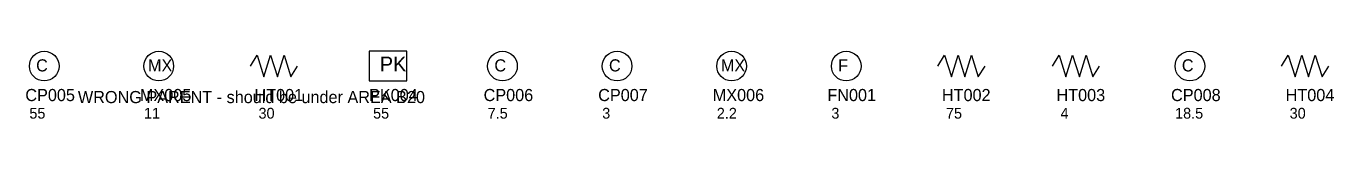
# Model space of a CAD drawing. Extents: x 100 to 17900, y 100 to 10914.
# Drawn here: x 12223 to 14164, y 3807 to 3907 of the extents above; entities that cross this region are included whole.
import ezdxf

# ---------------------------------------------------------------- set-up
doc = ezdxf.new("R2010")
doc.units = 0

msp = doc.modelspace()

# ---------------------------------------------------------------- linework, layer by layer
at = {"color": 2}
for p, q in [((12556, 3885), (12566, 3901)), ((12566, 3901), (12576, 3869)), ((12576, 3869), (12586, 3901)), ((12586, 3901), (12596, 3869)), ((12596, 3869), (12606, 3901)), ((12606, 3901), (12616, 3869)), ((12788, 3907), (12732, 3907)), ((12732, 3907), (12732, 3863)), ((12788, 3863), (12788, 3907)), ((13576, 3885), (13586, 3901)), ((13586, 3901), (13596, 3869)), ((13596, 3869), (13606, 3901)), ((13606, 3901), (13616, 3869)), ((13616, 3869), (13626, 3901)), ((13626, 3901), (13636, 3869)), ((13746, 3885), (13756, 3901)), ((13756, 3901), (13766, 3869)), ((13766, 3869), (13776, 3901)), ((13776, 3901), (13786, 3869)), ((13786, 3869), (13796, 3901)), ((13796, 3901), (13806, 3869)), ((14086, 3885), (14096, 3901)), ((14096, 3901), (14106, 3869)), ((14106, 3869), (14116, 3901)), ((14116, 3901), (14126, 3869)), ((14126, 3869), (14136, 3901)), ((14136, 3901), (14146, 3869)), ((12616, 3869), (12626, 3885)), ((13636, 3869), (13646, 3885)), ((13806, 3869), (13816, 3885)), ((14146, 3869), (14156, 3885)), ((12732, 3863), (12788, 3863))]:
    msp.add_line(p, q, dxfattribs=at)
for centre in [(12250, 3885), (12420, 3885), (12930, 3885), (13100, 3885), (13270, 3885), (13440, 3885), (13950, 3885)]:
    msp.add_circle(centre, 22, dxfattribs=at)

# ---------------------------------------------------------------- texts
for s, height, p in [('C', 18, (12238, 3877)), ('MX', 18, (12404, 3877)), ('PK', 22, (12748, 3877)), ('C', 18, (12918, 3877)), ('C', 18, (13088, 3877)), ('MX', 18, (13254, 3877)), ('F', 18, (13428, 3877)), ('C', 18, (13938, 3877)), ('CP005', 18, (12222, 3833)), ('MX005', 18, (12392, 3833)), ('HT001', 18, (12562, 3833)), ('PK004', 18, (12732, 3833)), ('CP006', 18, (12902, 3833)), ('CP007', 18, (13072, 3833)), ('MX006', 18, (13242, 3833)), ('FN001', 18, (13412, 3833)), ('HT002', 18, (13582, 3833)), ('HT003', 18, (13752, 3833)), ('CP008', 18, (13922, 3833)), ('HT004', 18, (14092, 3833)), ('55', 16, (12228, 3807)), ('11', 16, (12398, 3807)), ('30', 16, (12568, 3807)), ('55', 16, (12738, 3807)), ('7.5', 16, (12908, 3807)), ('3', 16, (13078, 3807)), ('2.2', 16, (13248, 3807)), ('3', 16, (13418, 3807)), ('75', 16, (13588, 3807)), ('4', 16, (13758, 3807)), ('18.5', 16, (13928, 3807)), ('30', 16, (14098, 3807))]:
    msp.add_text(s, height=height, dxfattribs=at).set_placement(p)
at = {"color": 1}
msp.add_text('WRONG PARENT - should be under AREA B20', height=18, dxfattribs=at).set_placement((12300, 3830))

doc.saveas('drawing.dxf')
